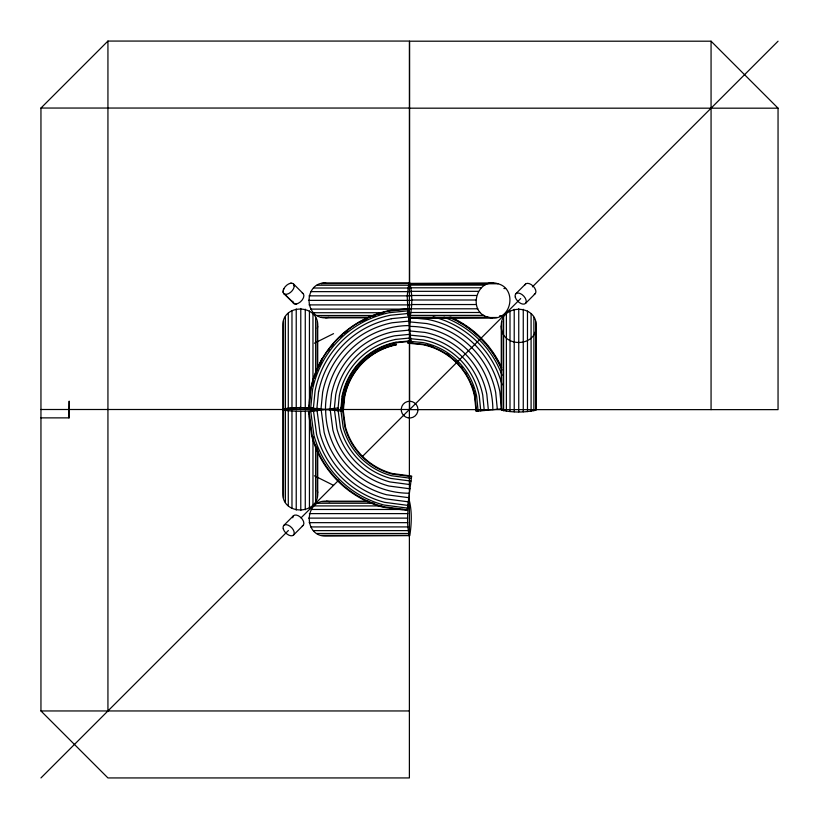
<?xml version="1.0" encoding="UTF-8"?>
<svg xmlns="http://www.w3.org/2000/svg" width="819" height="819" viewBox="0 0 819 819"><rect width="100%" height="100%" fill="white"/><g stroke="black" fill="none" stroke-linecap="round" stroke-linejoin="round"><path stroke-width="1.23" d="M409.367 536.097C406.726 525.01 407.33 512.889 409.029 501.627L409.469 501.167C412.111 512.244 411.507 524.365 409.807 535.626L325.45 536.097C303.194 536.199 304.228 499.764 326.453 501.167L368.1 501.167M408.261 315.499L409.387 317.844L409.971 317.25C412.366 306.275 412.366 294.471 409.971 283.497L409.387 282.903L325.45 282.903L320.997 283.63L408.804 283.497L409.387 282.903L410.473 286.773M309.121 407.872L310.882 389.905M310.729 408.026L312.479 390.223M313.37 408.292L315.1 390.745A96.14 96.14 0 0 1 390.632 315.213L408.179 313.482M316.871 408.64L318.571 391.431M320.997 409.039L322.645 392.25A88.442 88.442 0 0 1 392.137 322.758L408.927 321.109M396.519 344.799A65.96 65.96 0 0 0 344.686 396.631L343.253 411.23L329.944 409.92L331.511 394.011A79.402 79.402 0 0 1 393.898 331.623L409.807 330.057M334.172 410.339L335.698 394.84A75.133 75.133 0 0 1 394.727 335.81L410.227 334.285M337.827 410.698L339.322 395.567A71.386 71.386 0 0 1 395.464 339.486M340.684 410.984L342.147 396.13M341.431 408.558L342.649 396.222A68.049 68.049 0 0 1 396.109 342.751L410.923 341.298L407.719 308.773L389.701 310.544A100.891 100.891 0 0 0 310.432 389.813L308.661 407.831L329.944 409.92M342.537 411.158L343.98 396.488A66.687 66.687 0 0 1 396.376 344.093M342.792 411.189L344.236 396.539M317.721 369.256L317.721 326.269C319.134 304.044 282.698 302.989 282.79 325.256L282.79 493.744C282.698 516.011 319.134 514.956 317.721 492.731L317.721 449.744M367.516 317.844L325.655 317.844C303.542 318.53 303.542 282.217 325.655 282.903M501.269 325.901C500.583 303.788 536.895 303.788 536.21 325.901L536.21 409.633L535.616 410.217C524.641 412.612 512.837 412.612 501.863 410.217L501.269 409.633L501.269 325.901C500.583 348.003 536.895 348.003 536.21 325.901M488.083 317.24C466.584 311.599 476.853 276.617 498.003 283.763C516.891 288.616 512.049 319.318 492.547 317.967L409.531 317.967L409.091 317.24L488.083 317.24L492.547 317.967M317.362 328.501L317.721 326.269M408.804 283.497L407.207 295.854L408.097 314.578M283.261 290.213L283.824 288.769A6.839 3.952 -45 0 1 293.489 283.937L303.163 293.601M318.366 367.035L321.744 358.896L322.256 359.193L319.379 366.124M493.55 283.036L409.193 283.507L489.056 283.507M409.531 317.967L497.041 317.506M40.95 108.047L107.934 41.063L409.387 41.063L409.387 777.937L107.934 777.937L40.95 710.953L40.95 108.047L409.387 108.047M283.824 525.399L293.489 515.724M515.837 293.734L525.511 284.07M40.95 777.937L288.39 530.507M301.034 517.864L338.953 479.934M362.438 456.459L409.387 409.5L40.95 409.5M409.613 340.55L409.613 409.633L520.679 298.566M532.422 286.824L778.05 41.196M293.489 535.063L303.163 525.399M525.511 303.409L535.176 293.734M501.269 409.633L501.863 409.05M282.79 409.551L283.261 409.111C293.714 407.135 304.576 407.596 315.131 408.609C324.283 410.769 301.566 411.384 300.778 411.199C299.867 411.373 276.331 410.892 285.391 408.609C295.946 407.596 306.808 407.135 317.26 409.111L317.721 409.551M314.404 343.212L333.538 333.65M359.08 322.369L366.011 319.492M290.1 283.374L291.451 283.19M295.536 304.023L296.887 303.829M325.655 317.844L328.982 317.393M336.609 408.057L308.476 411.762L311.629 435.698A101.208 101.208 0 0 0 383.19 507.258L407.125 510.411L411.65 476.064L392.24 473.505A66.267 66.267 0 0 1 345.383 426.648L342.823 407.238L340.53 407.545L343.12 427.252A68.601 68.601 0 0 0 391.636 475.767L411.343 478.357M389.793 310.995L407.76 309.234M390.11 312.592L407.913 310.841M391.318 318.673L408.527 316.984M395.454 339.435L410.585 337.94M396.017 342.26L410.872 340.796M409.613 409.633L778.05 409.633L778.05 108.18L711.066 41.196L409.613 41.196L409.613 284.265M409.613 108.18L778.05 108.18M498.003 283.763L410.073 283.763L409.633 283.036M409.961 285.125L484.828 285.125M317.066 285.237L410.524 285.237M410.933 287.797L481.173 287.797M313.503 288.012L410.984 288.012M503.9 288.513L505.63 288.513M410.606 291.329L478.316 291.329M310.78 291.636L411.343 291.636M410.391 295.495L476.463 295.495M309.06 295.854L411.568 295.854M411.527 300L475.747 300M308.476 300.368L411.65 300.368M411.588 304.535L476.208 304.535M309.06 304.893L411.568 304.893M410.544 308.794L477.815 308.794M310.78 309.111L411.343 309.111M410.851 312.5L480.456 312.5M313.503 312.725L383.302 312.725M407.227 312.725L410.984 312.725M409.869 315.376L483.957 315.376M317.066 315.499L375.542 315.499M408.097 315.499L410.524 315.499M499.57 315.878L501.259 315.878M321.212 317.25L370.27 317.25M40.95 417.874L69.185 417.874L69.185 401.126L68.929 417.874M321.959 501.627L369.615 501.627M317.741 503.255L374.283 503.255M314.076 505.917L381.818 505.917M311.23 509.459L402.897 509.459M309.377 513.615L407.79 513.615M308.661 518.12L407.719 518.12M309.121 522.655L407.76 522.655M310.729 526.924L407.913 526.924M313.37 530.62L408.179 530.62M316.871 533.497L408.527 533.497M320.997 535.37L408.927 535.37M40.95 710.953L409.387 710.953M410.002 321.908L426.73 323.556A87.756 87.756 0 0 1 495.69 392.516L497.328 409.244M409.899 335.104L424.16 336.507A74.56 74.56 0 0 1 482.739 395.086L484.254 410.524M409.633 338.616L423.464 339.977A71.018 71.018 0 0 1 479.269 395.782L480.753 410.872M410.432 342.711L412.878 342.956M407.954 342.741L422.635 344.185A66.728 66.728 0 0 1 475.061 396.611L476.504 411.292M317.066 408.374L321.212 408.916M411.568 476.648L392.086 474.078A66.861 66.861 0 0 1 344.809 426.801L342.24 407.319M410.984 481.091L390.909 478.45A71.386 71.386 0 0 1 340.438 427.979L337.797 407.903M410.524 484.653L389.977 481.941A75 75 0 0 1 336.947 428.91L334.244 408.374M409.971 488.789L388.882 486.015A79.218 79.218 0 0 1 332.872 430.006L330.098 408.916M408.804 497.686L386.548 494.748A88.257 88.257 0 0 1 324.14 432.34L321.212 410.084M408.261 501.822L385.452 498.822A92.475 92.475 0 0 1 320.065 433.435L317.066 410.626M407.79 505.384L384.521 502.313A96.089 96.089 0 0 1 316.574 434.367L313.503 411.097M407.432 508.108L383.804 504.995A98.864 98.864 0 0 1 313.892 435.094L310.78 411.455M407.207 509.827L383.343 506.685A100.614 100.614 0 0 1 312.203 435.544L309.06 411.681M326.453 501.167L329.801 501.709M314.404 475.788L333.538 485.35M535.616 409.05L536.21 409.633M294.052 284.817L294.236 285.974M317.362 490.499L317.721 492.731M283.077 291.564L283.261 292.721M488.38 410.124L486.814 394.277A78.716 78.716 0 0 0 424.969 332.422L409.121 330.866L410.421 317.69L427.569 319.379A92.025 92.025 0 0 1 499.866 391.677L501.556 408.824L476.054 411.333L474.611 396.703A66.267 66.267 0 0 0 422.543 344.635L407.903 343.192L408.108 341.134L422.942 342.588A68.356 68.356 0 0 1 476.648 396.294L478.112 411.138M711.066 41.196L711.066 409.633M535.616 321.447L535.616 410.217M533.875 317.311L533.875 410.759M531.091 313.749L531.091 411.23M527.477 311.025L527.477 339.721M527.477 340.776L527.477 411.588M523.259 309.306L523.259 342.168M523.259 342.485L523.259 411.814M518.744 308.722L518.744 411.896M514.219 309.306L514.219 342.168M514.219 342.485L514.219 411.814M510.002 311.025L510.002 339.721M510.002 340.776L510.002 411.588M506.388 313.749L506.388 411.23M503.613 317.311L503.613 410.759M501.863 321.447L501.863 410.217M409.613 316.247L409.613 331.593M317.26 321.775L317.26 370.864M317.26 446.877L317.26 497.225M315.643 317.557L315.643 374.283M315.643 444.717L315.643 501.443M312.971 313.892L312.971 383.64M312.971 436.558L312.971 505.108M309.439 311.036L309.439 402.968M309.439 416.032L309.439 507.964M305.272 309.193L305.272 407.872M305.272 411.128L305.272 509.807M300.778 308.466L300.778 407.801M300.778 411.199L300.778 510.534M300.256 406.992L300.256 409.5M296.232 308.927L296.232 407.842M296.232 411.158L296.232 510.073M291.973 310.534L291.973 407.995M291.973 411.005L291.973 508.466M288.278 313.175L288.278 408.261M288.278 410.739L288.278 505.825M285.391 316.677L285.391 408.609M285.391 410.391L285.391 502.323M283.528 320.792L283.528 409.009M283.528 409.991L283.528 498.208M107.934 41.063L107.934 710.953M524.948 284.951A6.839 3.952 45 0 1 533.128 286.107A6.839 3.952 45 0 1 534.285 294.297M409.561 326.402A83.262 83.262 0 0 1 492.843 409.684M443.98 317.209A98.608 98.608 0 0 1 502.037 375.266M433.159 316.851A95.721 95.721 0 0 1 502.078 384.869M427.334 345.024A67.004 67.004 0 0 1 433.036 346.857M446.836 353.921A67.004 67.004 0 0 1 448.792 355.282M455.272 360.606A67.004 67.004 0 0 1 458.64 363.974M461.025 366.666A67.004 67.004 0 0 1 462.53 368.54M465.315 372.41A67.004 67.004 0 0 1 466.605 374.416M471.959 385.094A67.004 67.004 0 0 1 473.177 388.472M473.894 390.755A67.004 67.004 0 0 1 475.327 396.56M449.191 317.281A100.471 100.471 0 0 1 501.955 370.055M450.614 317.107A101.198 101.198 0 0 1 501.627 367.506M451.556 318.038A100.737 100.737 0 0 1 455.999 320.209M458.19 321.376A100.737 100.737 0 0 1 463.513 324.529M465.581 325.87A100.737 100.737 0 0 1 477.272 335.002M480.845 338.401A100.737 100.737 0 0 1 485.073 342.895M487.479 345.72A100.737 100.737 0 0 1 489.793 348.638M491.267 350.634A100.737 100.737 0 0 1 501.208 367.69M292.741 517.772A6.839 3.952 45 0 1 300.46 517.168A6.839 3.952 45 0 1 302.272 525.952M310.708 389.875A100.614 100.614 0 0 1 389.762 310.821M318.693 391.462A92.475 92.475 0 0 1 391.349 318.806M409.387 493.233A83.733 83.733 0 0 1 325.655 409.5M312.418 390.213A98.864 98.864 0 0 1 390.1 312.53M344.4 396.57A66.267 66.267 0 0 1 396.457 344.512M342.107 396.12A68.601 68.601 0 0 1 396.007 342.209M293.489 283.937A6.839 3.952 -45 0 1 288.657 293.601A6.839 3.952 -45 0 1 283.824 288.769M325.46 409.48A83.927 83.927 0 0 1 409.367 325.573M302.272 293.048A6.839 3.952 -45 0 1 300.46 301.832A6.839 3.952 -45 0 1 292.741 301.228M311.926 386.363A100.164 100.164 0 0 1 313.534 380.425M314.281 378.071A100.164 100.164 0 0 1 316.38 372.297M319.912 364.465A100.164 100.164 0 0 1 321.048 362.285M328.204 350.829A100.164 100.164 0 0 1 329.668 348.853M331.183 346.908A100.164 100.164 0 0 1 333.548 344.062M340.315 336.957A100.164 100.164 0 0 1 342.107 335.288M343.96 333.661A100.164 100.164 0 0 1 347.768 330.528M365.458 319.482A100.164 100.164 0 0 1 367.69 318.427M372.184 316.492A100.164 100.164 0 0 1 375.634 315.192M377.958 314.394A100.164 100.164 0 0 1 383.865 312.633M284.715 294.164L283.824 293.601L294.379 303.829L284.715 294.164M515.284 297.123A6.839 3.952 45 0 0 524.621 303.962A6.839 3.952 45 0 0 522.112 294.625A6.839 3.952 45 0 0 515.284 297.123M403.695 415.55A8.374 8.374 0 0 0 417.7 411.803A8.374 8.374 0 0 0 407.442 401.545A8.374 8.374 0 0 0 403.695 415.55M283.261 528.787A6.839 3.952 45 0 0 292.608 535.626A6.839 3.952 45 0 0 290.1 526.279A6.839 3.952 45 0 0 283.261 528.787"/></g></svg>
